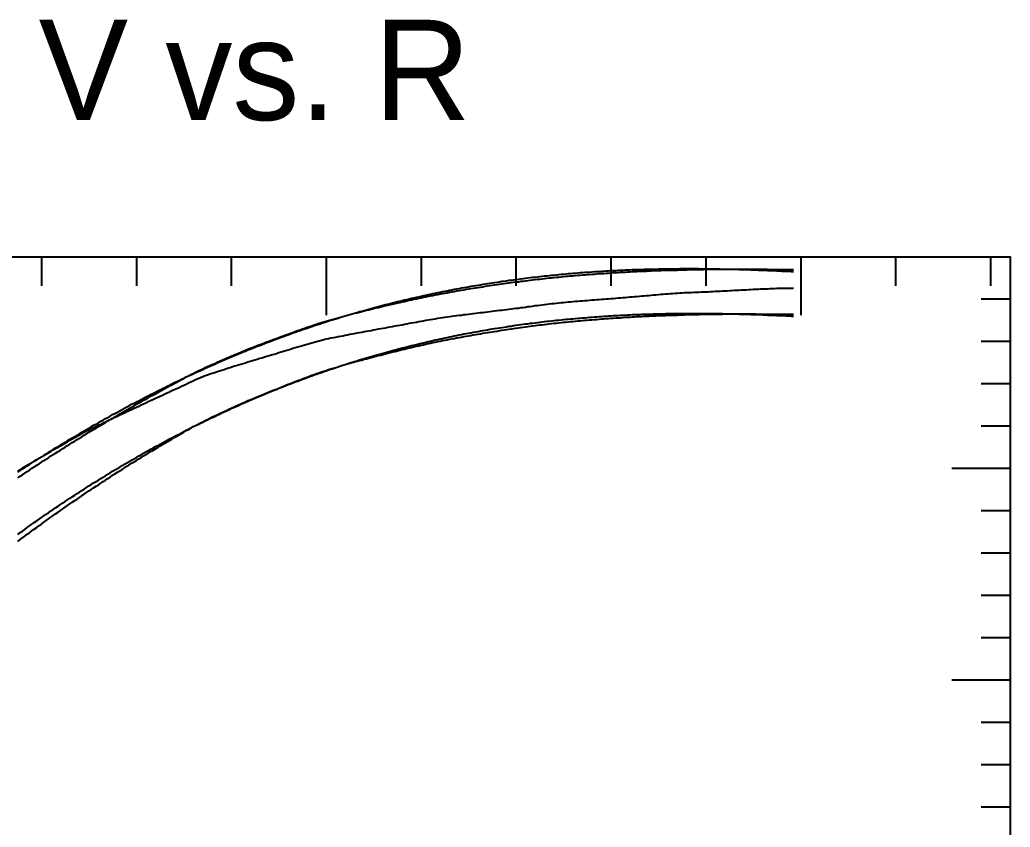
# Model space of a CAD drawing. Extents: x -35 to 179, y -35 to 142.
# Drawn here: x 70.5 to 179.2, y 53.6 to 142.2 of the extents above; entities that cross this region are included whole.
import ezdxf

# ---------------------------------------------------------------- set-up
doc = ezdxf.new("R2010")
doc.units = 0

msp = doc.modelspace()

# ---------------------------------------------------------------- linework, layer by layer
at = {"color": 0}
for p, q in [((72.9, 116.19), (72.9, 112.99)), ((83.32, 116.19), (83.32, 112.99)), ((93.73, 116.19), (93.73, 112.99)), ((104.14, 116.19), (104.14, 109.79)), ((114.56, 116.19), (114.56, 112.99)), ((124.97, 116.19), (124.97, 112.99)), ((135.39, 116.19), (135.39, 112.99)), ((145.8, 116.19), (145.8, 112.99)), ((156.22, 116.19), (156.22, 109.79)), ((166.63, 116.19), (166.63, 112.99)), ((177.05, 116.19), (177.05, 112.99)), ((179.2, 111.54), (176, 111.54)), ((179.2, 106.89), (176, 106.89)), ((179.2, 102.24), (176, 102.24)), ((179.2, 97.6), (176, 97.6)), ((179.2, 92.95), (172.8, 92.95)), ((179.2, 88.3), (176, 88.3)), ((179.2, 83.65), (176, 83.65)), ((179.2, 79.01), (176, 79.01)), ((179.2, 74.36), (176, 74.36)), ((179.2, 69.71), (172.8, 69.71)), ((179.2, 65.06), (176, 65.06)), ((179.2, 60.42), (176, 60.42)), ((179.2, 55.77), (176, 55.77))]:
    msp.add_line(p, q, dxfattribs=at)
msp.add_lwpolyline([(0, 0), (0, 116.19), (179.2, 116.19), (179.2, 0)], close=True, dxfattribs=at)
at = {"color": 3}
for points in [[(70.3, 92.56), (70.56, 92.74), (70.82, 92.9), (71.08, 93.07), (71.34, 93.24), (71.6, 93.4), (71.86, 93.58), (72.12, 93.74), (72.38, 93.9), (72.64, 94.07), (72.9, 94.23), (73.16, 94.39), (73.42, 94.56), (73.68, 94.72), (73.94, 94.89), (74.2, 95.04), (74.46, 95.2), (74.72, 95.37), (74.98, 95.52), (75.24, 95.69), (75.5, 95.84), (75.77, 95.99), (76.03, 96.16), (76.29, 96.3), (76.55, 96.46), (76.81, 96.62), (77.07, 96.77), (77.33, 96.93), (77.59, 97.07), (77.85, 97.23), (78.11, 97.38), (78.37, 97.52), (78.63, 97.69), (78.89, 97.83), (79.15, 97.97), (79.41, 98.13), (79.67, 98.27), (79.93, 98.42), (80.19, 98.56), (80.45, 98.7), (80.71, 98.86), (80.97, 98.99), (81.23, 99.14), (81.49, 99.28), (81.75, 99.42), (82.01, 99.57), (82.27, 99.7), (82.53, 99.84), (82.79, 99.99), (83.06, 100.11), (83.32, 100.26), (83.58, 100.39), (83.84, 100.52), (84.1, 100.67), (84.36, 100.8), (84.62, 100.93), (84.88, 101.07), (85.14, 101.19), (85.4, 101.34), (85.66, 101.46), (85.92, 101.59), (86.18, 101.73), (86.44, 101.85), (86.7, 101.98), (86.96, 102.11), (87.22, 102.23), (87.48, 102.37), (87.74, 102.49), (88, 102.61), (88.26, 102.74), (88.52, 102.86), (88.78, 102.99), (89.04, 103.11), (89.3, 103.23), (89.56, 103.35), (89.82, 103.47), (90.09, 103.59), (90.35, 103.71), (90.61, 103.82), (90.87, 103.95), (91.13, 104.06), (91.39, 104.18), (91.65, 104.3), (91.91, 104.4), (92.17, 104.53), (92.43, 104.64), (92.69, 104.75), (92.95, 104.87), (93.21, 104.97), (93.47, 105.08), (93.73, 105.19), (93.99, 105.3), (94.25, 105.42), (94.51, 105.52), (94.77, 105.63), (95.03, 105.74), (95.29, 105.84), (95.55, 105.96), (95.81, 106.05), (96.07, 106.16), (96.33, 106.26), (96.59, 106.36), (96.85, 106.46), (97.11, 106.57), (97.38, 106.66), (97.64, 106.77), (97.9, 106.86), (98.16, 106.96), (98.42, 107.06), (98.68, 107.16), (98.94, 107.26), (99.2, 107.35), (99.46, 107.45), (99.72, 107.55), (99.98, 107.63), (100.24, 107.73), (100.5, 107.82), (100.76, 107.91), (101.02, 108.01), (101.28, 108.09), (101.54, 108.19), (101.8, 108.28), (102.06, 108.36), (102.32, 108.46), (102.58, 108.54), (102.84, 108.63), (103.1, 108.72), (103.36, 108.8), (103.62, 108.88), (103.88, 108.97), (104.14, 109.05), (104.4, 109.14), (104.67, 109.21), (104.93, 109.3), (105.19, 109.38), (105.45, 109.46), (105.71, 109.55), (105.97, 109.62), (106.23, 109.7), (106.49, 109.78), (106.75, 109.85), (107.01, 109.93), (107.27, 110), (107.53, 110.07), (107.79, 110.16), (108.05, 110.22), (108.31, 110.3), (108.57, 110.37), (108.83, 110.44), (109.09, 110.52), (109.35, 110.58), (109.61, 110.66), (109.87, 110.73), (110.13, 110.79), (110.39, 110.86), (110.65, 110.93), (110.91, 110.99), (111.17, 111.07), (111.43, 111.13), (111.7, 111.19), (111.96, 111.26), (112.22, 111.32), (112.48, 111.39), (112.74, 111.45), (113, 111.51), (113.26, 111.57), (113.52, 111.63), (113.78, 111.69), (114.04, 111.75), (114.3, 111.8), (114.56, 111.87), (114.82, 111.92), (115.08, 111.98), (115.34, 112.04), (115.6, 112.09), (115.86, 112.15), (116.12, 112.2), (116.38, 112.26), (116.64, 112.31), (116.9, 112.36), (117.16, 112.41), (117.42, 112.46), (117.68, 112.51), (117.94, 112.57), (118.2, 112.61), (118.46, 112.66), (118.72, 112.71), (118.99, 112.76), (119.25, 112.81), (119.51, 112.85), (119.77, 112.9), (120.03, 112.95), (120.29, 112.99), (120.55, 113.04), (120.81, 113.08), (121.07, 113.12), (121.33, 113.17), (121.59, 113.21), (121.85, 113.25), (122.11, 113.29), (122.37, 113.33), (122.63, 113.37), (122.89, 113.41), (123.15, 113.45), (123.41, 113.49), (123.67, 113.52), (123.93, 113.56), (124.19, 113.6), (124.45, 113.63), (124.71, 113.67), (124.97, 113.7), (125.23, 113.74), (125.49, 113.77), (125.75, 113.8), (126.01, 113.84), (126.28, 113.87), (126.54, 113.9), (126.8, 113.93), (127.06, 113.96), (127.32, 113.99), (127.58, 114.02), (127.84, 114.05), (128.1, 114.08), (128.36, 114.1), (128.62, 114.13), (128.88, 114.16), (129.14, 114.18), (129.4, 114.21), (129.66, 114.23), (129.92, 114.26), (130.18, 114.28), (130.44, 114.31), (130.7, 114.33), (130.96, 114.35), (131.22, 114.37), (131.48, 114.4), (131.74, 114.42), (132, 114.44), (132.26, 114.46), (132.52, 114.48), (132.78, 114.5), (133.04, 114.51), (133.31, 114.53), (133.57, 114.55), (133.83, 114.57), (134.09, 114.58), (134.35, 114.6), (134.61, 114.61), (134.87, 114.63), (135.13, 114.64), (135.39, 114.66), (135.65, 114.67), (135.91, 114.68), (136.17, 114.7), (136.43, 114.71), (136.69, 114.72), (136.95, 114.74), (137.21, 114.74), (137.47, 114.76), (137.73, 114.77), (137.99, 114.77), (138.25, 114.79), (138.51, 114.79), (138.77, 114.8), (139.03, 114.81), (139.29, 114.82), (139.55, 114.83), (139.81, 114.83), (140.07, 114.84), (140.33, 114.84), (140.6, 114.85), (140.86, 114.85), (141.12, 114.86), (141.38, 114.86), (141.64, 114.87), (141.9, 114.87), (142.16, 114.87), (142.42, 114.87), (142.68, 114.87), (142.94, 114.88), (143.2, 114.88), (143.46, 114.88), (143.72, 114.88), (143.98, 114.88), (144.24, 114.88), (144.5, 114.88), (144.76, 114.88), (145.02, 114.88), (145.28, 114.87), (145.54, 114.87), (145.8, 114.87), (146.06, 114.87), (146.32, 114.87), (146.58, 114.86), (146.84, 114.86), (147.1, 114.85), (147.36, 114.85), (147.62, 114.84), (147.89, 114.84), (148.15, 114.83), (148.41, 114.83), (148.67, 114.82), (148.93, 114.81), (149.19, 114.81), (149.45, 114.8), (149.71, 114.79), (149.97, 114.78), (150.23, 114.78), (150.49, 114.77), (150.75, 114.76), (151.01, 114.75), (151.27, 114.74), (151.53, 114.73), (151.79, 114.72), (152.05, 114.71), (152.31, 114.7), (152.57, 114.69), (152.83, 114.68), (153.09, 114.67), (153.35, 114.66), (153.61, 114.65), (153.87, 114.64), (154.13, 114.62), (154.39, 114.61), (154.65, 114.6), (154.92, 114.59), (155.18, 114.57), (155.44, 114.56)], [(70.3, 85.7), (70.56, 85.91), (70.82, 86.08), (71.08, 86.27), (71.34, 86.46), (71.6, 86.64), (71.86, 86.85), (72.12, 87.01), (72.38, 87.2), (72.64, 87.39), (72.9, 87.56), (73.16, 87.74), (73.42, 87.93), (73.68, 88.1), (73.94, 88.29), (74.2, 88.46), (74.46, 88.64), (74.72, 88.82), (74.98, 88.98), (75.24, 89.18), (75.5, 89.34), (75.77, 89.51), (76.03, 89.69), (76.29, 89.85), (76.55, 90.02), (76.81, 90.19), (77.07, 90.36), (77.33, 90.54), (77.59, 90.69), (77.85, 90.86), (78.11, 91.03), (78.37, 91.19), (78.63, 91.37), (78.89, 91.52), (79.15, 91.68), (79.41, 91.85), (79.67, 92), (79.93, 92.16), (80.19, 92.33), (80.45, 92.48), (80.71, 92.65), (80.97, 92.79), (81.23, 92.95), (81.49, 93.11), (81.75, 93.26), (82.01, 93.43), (82.27, 93.57), (82.53, 93.72), (82.79, 93.88), (83.06, 94.02), (83.32, 94.17), (83.58, 94.32), (83.84, 94.46), (84.1, 94.63), (84.36, 94.76), (84.62, 94.91), (84.88, 95.06), (85.14, 95.19), (85.4, 95.35), (85.66, 95.48), (85.92, 95.63), (86.18, 95.77), (86.44, 95.9), (86.7, 96.05), (86.96, 96.19), (87.22, 96.32), (87.48, 96.47), (87.74, 96.59), (88, 96.73), (88.26, 96.87), (88.52, 97), (88.78, 97.15), (89.04, 97.27), (89.3, 97.4), (89.56, 97.54), (89.82, 97.66), (90.09, 97.79), (90.35, 97.92), (90.61, 98.04), (90.87, 98.18), (91.13, 98.3), (91.39, 98.43), (91.65, 98.55), (91.91, 98.67), (92.17, 98.81), (92.43, 98.92), (92.69, 99.04), (92.95, 99.17), (93.21, 99.28), (93.47, 99.4), (93.73, 99.52), (93.99, 99.63), (94.25, 99.76), (94.51, 99.87), (94.77, 99.99), (95.03, 100.11), (95.29, 100.21), (95.55, 100.34), (95.81, 100.45), (96.07, 100.56), (96.33, 100.67), (96.59, 100.78), (96.85, 100.89), (97.11, 101), (97.38, 101.1), (97.64, 101.22), (97.9, 101.32), (98.16, 101.43), (98.42, 101.54), (98.68, 101.63), (98.94, 101.75), (99.2, 101.85), (99.46, 101.95), (99.72, 102.05), (99.98, 102.15), (100.24, 102.25), (100.5, 102.35), (100.76, 102.45), (101.02, 102.55), (101.28, 102.64), (101.54, 102.74), (101.8, 102.84), (102.06, 102.93), (102.32, 103.04), (102.58, 103.12), (102.84, 103.22), (103.1, 103.31), (103.36, 103.4), (103.62, 103.49), (103.88, 103.58), (104.14, 103.67), (104.4, 103.77), (104.67, 103.85), (104.93, 103.94), (105.19, 104.02), (105.45, 104.1), (105.71, 104.2), (105.97, 104.28), (106.23, 104.36), (106.49, 104.45), (106.75, 104.53), (107.01, 104.61), (107.27, 104.69), (107.53, 104.77), (107.79, 104.86), (108.05, 104.93), (108.31, 105.01), (108.57, 105.09), (108.83, 105.16), (109.09, 105.25), (109.35, 105.32), (109.61, 105.39), (109.87, 105.47), (110.13, 105.54), (110.39, 105.61), (110.65, 105.69), (110.91, 105.75), (111.17, 105.83), (111.43, 105.9), (111.7, 105.97), (111.96, 106.04), (112.22, 106.1), (112.48, 106.18), (112.74, 106.24), (113, 106.31), (113.26, 106.37), (113.52, 106.43), (113.78, 106.5), (114.04, 106.56), (114.3, 106.62), (114.56, 106.69), (114.82, 106.75), (115.08, 106.81), (115.34, 106.87), (115.6, 106.93), (115.86, 107), (116.12, 107.05), (116.38, 107.11), (116.64, 107.17), (116.9, 107.22), (117.16, 107.28), (117.42, 107.33), (117.68, 107.38), (117.94, 107.44), (118.2, 107.49), (118.46, 107.55), (118.72, 107.6), (118.99, 107.65), (119.25, 107.71), (119.51, 107.75), (119.77, 107.8), (120.03, 107.85), (120.29, 107.9), (120.55, 107.95), (120.81, 107.99), (121.07, 108.04), (121.33, 108.09), (121.59, 108.13), (121.85, 108.17), (122.11, 108.22), (122.37, 108.26), (122.63, 108.31), (122.89, 108.35), (123.15, 108.39), (123.41, 108.43), (123.67, 108.47), (123.93, 108.51), (124.19, 108.55), (124.45, 108.58), (124.71, 108.63), (124.97, 108.66), (125.23, 108.7), (125.49, 108.74), (125.75, 108.77), (126.01, 108.81), (126.28, 108.84), (126.54, 108.88), (126.8, 108.91), (127.06, 108.94), (127.32, 108.97), (127.58, 109.01), (127.84, 109.03), (128.1, 109.07), (128.36, 109.1), (128.62, 109.13), (128.88, 109.16), (129.14, 109.18), (129.4, 109.22), (129.66, 109.24), (129.92, 109.27), (130.18, 109.29), (130.44, 109.32), (130.7, 109.34), (130.96, 109.37), (131.22, 109.39), (131.48, 109.42), (131.74, 109.44), (132, 109.46), (132.26, 109.48), (132.52, 109.5), (132.78, 109.53), (133.04, 109.55), (133.31, 109.57), (133.57, 109.59), (133.83, 109.6), (134.09, 109.62), (134.35, 109.64), (134.61, 109.65), (134.87, 109.68), (135.13, 109.69), (135.39, 109.71), (135.65, 109.72), (135.91, 109.73), (136.17, 109.75), (136.43, 109.76), (136.69, 109.78), (136.95, 109.79), (137.21, 109.8), (137.47, 109.81), (137.73, 109.83), (137.99, 109.83), (138.25, 109.85), (138.51, 109.86), (138.77, 109.87), (139.03, 109.88), (139.29, 109.88), (139.55, 109.89), (139.81, 109.9), (140.07, 109.91), (140.33, 109.91), (140.6, 109.92), (140.86, 109.93), (141.12, 109.93), (141.38, 109.94), (141.64, 109.94), (141.9, 109.95), (142.16, 109.95), (142.42, 109.95), (142.68, 109.95), (142.94, 109.96), (143.2, 109.96), (143.46, 109.96), (143.72, 109.96), (143.98, 109.96), (144.24, 109.97), (144.5, 109.97), (144.76, 109.96), (145.02, 109.97), (145.28, 109.96), (145.54, 109.96), (145.8, 109.96), (146.06, 109.96), (146.32, 109.96), (146.58, 109.95), (146.84, 109.95), (147.1, 109.95), (147.36, 109.94), (147.62, 109.94), (147.89, 109.93), (148.15, 109.93), (148.41, 109.92), (148.67, 109.92), (148.93, 109.91), (149.19, 109.91), (149.45, 109.9), (149.71, 109.89), (149.97, 109.88), (150.23, 109.88), (150.49, 109.87), (150.75, 109.86), (151.01, 109.85), (151.27, 109.84), (151.53, 109.83), (151.79, 109.83), (152.05, 109.81), (152.31, 109.8), (152.57, 109.79), (152.83, 109.78), (153.09, 109.77), (153.35, 109.76), (153.61, 109.75), (153.87, 109.74), (154.13, 109.73), (154.39, 109.72), (154.65, 109.7), (154.92, 109.69), (155.18, 109.68), (155.44, 109.67)]]:
    msp.add_lwpolyline(points, dxfattribs=at)
at = {"color": 4}
for points in [[(70.3, 91.91), (70.56, 92.1), (70.82, 92.26), (71.08, 92.44), (71.34, 92.62), (71.6, 92.78), (71.86, 92.97), (72.12, 93.13), (72.38, 93.3), (72.64, 93.47), (72.9, 93.63), (73.16, 93.81), (73.42, 93.97), (73.68, 94.13), (73.94, 94.32), (74.2, 94.47), (74.46, 94.64), (74.72, 94.81), (74.98, 94.96), (75.24, 95.15), (75.5, 95.3), (75.77, 95.47), (76.03, 95.63), (76.29, 95.79), (76.55, 95.95), (76.81, 96.12), (77.07, 96.27), (77.33, 96.44), (77.59, 96.59), (77.85, 96.76), (78.11, 96.92), (78.37, 97.07), (78.63, 97.24), (78.89, 97.39), (79.15, 97.55), (79.41, 97.71), (79.67, 97.85), (79.93, 98.01), (80.19, 98.17), (80.45, 98.31), (80.71, 98.48), (80.97, 98.63), (81.23, 98.78), (81.49, 98.94), (81.75, 99.08), (82.01, 99.25), (82.27, 99.39), (82.53, 99.54), (82.79, 99.69), (83.06, 99.83), (83.32, 99.99), (83.58, 100.14), (83.84, 100.27), (84.1, 100.44), (84.36, 100.57), (84.62, 100.72), (84.88, 100.87), (85.14, 101), (85.4, 101.16), (85.66, 101.3), (85.92, 101.44), (86.18, 101.59), (86.44, 101.72), (86.7, 101.87), (86.96, 102.01), (87.22, 102.14), (87.48, 102.29), (87.74, 102.42), (88, 102.57), (88.26, 102.71), (88.52, 102.84), (88.78, 102.99), (89.04, 103.12), (89.3, 103.25), (89.56, 103.39), (89.82, 103.52), (90.09, 103.66), (90.35, 103.79), (90.61, 103.9), (90.87, 104.03), (91.13, 104.14), (91.39, 104.26), (91.65, 104.37), (91.91, 104.48), (92.17, 104.61), (92.43, 104.71), (92.69, 104.83), (92.95, 104.94), (93.21, 105.05), (93.47, 105.16), (93.73, 105.27), (93.99, 105.38), (94.25, 105.5), (94.51, 105.6), (94.77, 105.71), (95.03, 105.82), (95.29, 105.92), (95.55, 106.04), (95.81, 106.14), (96.07, 106.24), (96.33, 106.34), (96.59, 106.43), (96.85, 106.54), (97.11, 106.64), (97.38, 106.73), (97.64, 106.84), (97.9, 106.93), (98.16, 107.02), (98.42, 107.13), (98.68, 107.22), (98.94, 107.33), (99.2, 107.42), (99.46, 107.51), (99.72, 107.61), (99.98, 107.7), (100.24, 107.8), (100.5, 107.89), (100.76, 107.98), (101.02, 108.08), (101.28, 108.17), (101.54, 108.26), (101.8, 108.36), (102.06, 108.44), (102.32, 108.54), (102.58, 108.62), (102.84, 108.71), (103.1, 108.8), (103.36, 108.88), (103.62, 108.97), (103.88, 109.05), (104.14, 109.12), (104.4, 109.2), (104.67, 109.27), (104.93, 109.35), (105.19, 109.42), (105.45, 109.49), (105.71, 109.57), (105.97, 109.64), (106.23, 109.71), (106.49, 109.78), (106.75, 109.85), (107.01, 109.92), (107.27, 109.98), (107.53, 110.04), (107.79, 110.12), (108.05, 110.18), (108.31, 110.25), (108.57, 110.31), (108.83, 110.37), (109.09, 110.45), (109.35, 110.5), (109.61, 110.57), (109.87, 110.63), (110.13, 110.69), (110.39, 110.75), (110.65, 110.82), (110.91, 110.87), (111.17, 110.94), (111.43, 110.99), (111.7, 111.06), (111.96, 111.12), (112.22, 111.17), (112.48, 111.24), (112.74, 111.29), (113, 111.35), (113.26, 111.41), (113.52, 111.46), (113.78, 111.52), (114.04, 111.58), (114.3, 111.63), (114.56, 111.69), (114.82, 111.74), (115.08, 111.79), (115.34, 111.85), (115.6, 111.89), (115.86, 111.95), (116.12, 112), (116.38, 112.05), (116.64, 112.1), (116.9, 112.15), (117.16, 112.2), (117.42, 112.24), (117.68, 112.29), (117.94, 112.34), (118.2, 112.38), (118.46, 112.43), (118.72, 112.47), (118.99, 112.52), (119.25, 112.57), (119.51, 112.61), (119.77, 112.65), (120.03, 112.69), (120.29, 112.73), (120.55, 112.78), (120.81, 112.82), (121.07, 112.85), (121.33, 112.9), (121.59, 112.94), (121.85, 112.98), (122.11, 113.02), (122.37, 113.05), (122.63, 113.1), (122.89, 113.13), (123.15, 113.17), (123.41, 113.21), (123.67, 113.24), (123.93, 113.28), (124.19, 113.32), (124.45, 113.35), (124.71, 113.39), (124.97, 113.42), (125.23, 113.45), (125.49, 113.49), (125.75, 113.52), (126.01, 113.56), (126.28, 113.59), (126.54, 113.62), (126.8, 113.65), (127.06, 113.68), (127.32, 113.71), (127.58, 113.74), (127.84, 113.77), (128.1, 113.8), (128.36, 113.83), (128.62, 113.86), (128.88, 113.88), (129.14, 113.91), (129.4, 113.94), (129.66, 113.96), (129.92, 113.99), (130.18, 114.02), (130.44, 114.04), (130.7, 114.06), (130.96, 114.08), (131.22, 114.1), (131.48, 114.13), (131.74, 114.15), (132, 114.17), (132.26, 114.19), (132.52, 114.21), (132.78, 114.23), (133.04, 114.25), (133.31, 114.27), (133.57, 114.29), (133.83, 114.31), (134.09, 114.33), (134.35, 114.35), (134.61, 114.36), (134.87, 114.39), (135.13, 114.4), (135.39, 114.42), (135.65, 114.44), (135.91, 114.45), (136.17, 114.47), (136.43, 114.48), (136.69, 114.5), (136.95, 114.51), (137.21, 114.52), (137.47, 114.54), (137.73, 114.55), (137.99, 114.56), (138.25, 114.58), (138.51, 114.59), (138.77, 114.6), (139.03, 114.61), (139.29, 114.62), (139.55, 114.64), (139.81, 114.65), (140.07, 114.66), (140.33, 114.67), (140.6, 114.68), (140.86, 114.69), (141.12, 114.7), (141.38, 114.7), (141.64, 114.71), (141.9, 114.72), (142.16, 114.72), (142.42, 114.73), (142.68, 114.73), (142.94, 114.74), (143.2, 114.74), (143.46, 114.75), (143.72, 114.76), (143.98, 114.77), (144.24, 114.77), (144.5, 114.78), (144.76, 114.78), (145.02, 114.79), (145.28, 114.8), (145.54, 114.8), (145.8, 114.81), (146.06, 114.81), (146.32, 114.82), (146.58, 114.82), (146.84, 114.82), (147.1, 114.82), (147.36, 114.82), (147.62, 114.83), (147.89, 114.83), (148.15, 114.83), (148.41, 114.83), (148.67, 114.83), (148.93, 114.83), (149.19, 114.83), (149.45, 114.83), (149.71, 114.83), (149.97, 114.82), (150.23, 114.82), (150.49, 114.82), (150.75, 114.82), (151.01, 114.82), (151.27, 114.81), (151.53, 114.81), (151.79, 114.81), (152.05, 114.81), (152.31, 114.81), (152.57, 114.81), (152.83, 114.8), (153.09, 114.8), (153.35, 114.8), (153.61, 114.8), (153.87, 114.8), (154.13, 114.8), (154.39, 114.79), (154.65, 114.79), (154.92, 114.79), (155.18, 114.79), (155.44, 114.79)], [(70.3, 84.94), (70.56, 85.15), (70.82, 85.33), (71.08, 85.53), (71.34, 85.73), (71.6, 85.9), (71.86, 86.12), (72.12, 86.29), (72.38, 86.48), (72.64, 86.68), (72.9, 86.85), (73.16, 87.05), (73.42, 87.24), (73.68, 87.41), (73.94, 87.62), (74.2, 87.79), (74.46, 87.98), (74.72, 88.16), (74.98, 88.33), (75.24, 88.53), (75.5, 88.7), (75.77, 88.88), (76.03, 89.07), (76.29, 89.24), (76.55, 89.42), (76.81, 89.6), (77.07, 89.77), (77.33, 89.96), (77.59, 90.13), (77.85, 90.3), (78.11, 90.48), (78.37, 90.65), (78.63, 90.84), (78.89, 91), (79.15, 91.17), (79.41, 91.35), (79.67, 91.51), (79.93, 91.68), (80.19, 91.85), (80.45, 92.01), (80.71, 92.2), (80.97, 92.36), (81.23, 92.53), (81.49, 92.7), (81.75, 92.85), (82.01, 93.03), (82.27, 93.19), (82.53, 93.35), (82.79, 93.52), (83.06, 93.67), (83.32, 93.84), (83.58, 94), (83.84, 94.15), (84.1, 94.33), (84.36, 94.47), (84.62, 94.64), (84.88, 94.8), (85.14, 94.94), (85.4, 95.12), (85.66, 95.26), (85.92, 95.42), (86.18, 95.58), (86.44, 95.72), (86.7, 95.88), (86.96, 96.03), (87.22, 96.18), (87.48, 96.34), (87.74, 96.49), (88, 96.64), (88.26, 96.79), (88.52, 96.93), (88.78, 97.1), (89.04, 97.24), (89.3, 97.38), (89.56, 97.54), (89.82, 97.67), (90.09, 97.82), (90.35, 97.97), (90.61, 98.08), (90.87, 98.23), (91.13, 98.34), (91.39, 98.47), (91.65, 98.6), (91.91, 98.71), (92.17, 98.85), (92.43, 98.97), (92.69, 99.09), (92.95, 99.22), (93.21, 99.33), (93.47, 99.45), (93.73, 99.57), (93.99, 99.68), (94.25, 99.82), (94.51, 99.92), (94.77, 100.04), (95.03, 100.16), (95.29, 100.27), (95.55, 100.4), (95.81, 100.5), (96.07, 100.61), (96.33, 100.72), (96.59, 100.82), (96.85, 100.93), (97.11, 101.04), (97.38, 101.14), (97.64, 101.25), (97.9, 101.35), (98.16, 101.46), (98.42, 101.57), (98.68, 101.66), (98.94, 101.78), (99.2, 101.88), (99.46, 101.98), (99.72, 102.09), (99.98, 102.19), (100.24, 102.29), (100.5, 102.39), (100.76, 102.49), (101.02, 102.6), (101.28, 102.69), (101.54, 102.79), (101.8, 102.89), (102.06, 102.98), (102.32, 103.09), (102.58, 103.18), (102.84, 103.28), (103.1, 103.38), (103.36, 103.46), (103.62, 103.56), (103.88, 103.64), (104.14, 103.71), (104.4, 103.81), (104.67, 103.88), (104.93, 103.96), (105.19, 104.04), (105.45, 104.11), (105.71, 104.2), (105.97, 104.27), (106.23, 104.35), (106.49, 104.43), (106.75, 104.49), (107.01, 104.57), (107.27, 104.64), (107.53, 104.71), (107.79, 104.79), (108.05, 104.85), (108.31, 104.93), (108.57, 105), (108.83, 105.06), (109.09, 105.14), (109.35, 105.2), (109.61, 105.27), (109.87, 105.34), (110.13, 105.4), (110.39, 105.47), (110.65, 105.54), (110.91, 105.6), (111.17, 105.68), (111.43, 105.74), (111.7, 105.8), (111.96, 105.87), (112.22, 105.92), (112.48, 106), (112.74, 106.05), (113, 106.12), (113.26, 106.18), (113.52, 106.23), (113.78, 106.3), (114.04, 106.36), (114.3, 106.41), (114.56, 106.48), (114.82, 106.53), (115.08, 106.59), (115.34, 106.65), (115.6, 106.7), (115.86, 106.77), (116.12, 106.82), (116.38, 106.87), (116.64, 106.93), (116.9, 106.98), (117.16, 107.03), (117.42, 107.08), (117.68, 107.13), (117.94, 107.18), (118.2, 107.23), (118.46, 107.28), (118.72, 107.33), (118.99, 107.37), (119.25, 107.43), (119.51, 107.47), (119.77, 107.51), (120.03, 107.56), (120.29, 107.6), (120.55, 107.65), (120.81, 107.7), (121.07, 107.74), (121.33, 107.79), (121.59, 107.82), (121.85, 107.87), (122.11, 107.91), (122.37, 107.95), (122.63, 108), (122.89, 108.03), (123.15, 108.08), (123.41, 108.12), (123.67, 108.15), (123.93, 108.19), (124.19, 108.23), (124.45, 108.27), (124.71, 108.31), (124.97, 108.35), (125.23, 108.38), (125.49, 108.42), (125.75, 108.45), (126.01, 108.5), (126.28, 108.53), (126.54, 108.56), (126.8, 108.6), (127.06, 108.63), (127.32, 108.66), (127.58, 108.7), (127.84, 108.72), (128.1, 108.76), (128.36, 108.79), (128.62, 108.82), (128.88, 108.85), (129.14, 108.88), (129.4, 108.91), (129.66, 108.94), (129.92, 108.97), (130.18, 109), (130.44, 109.02), (130.7, 109.04), (130.96, 109.07), (131.22, 109.09), (131.48, 109.12), (131.74, 109.14), (132, 109.16), (132.26, 109.19), (132.52, 109.21), (132.78, 109.23), (133.04, 109.25), (133.31, 109.27), (133.57, 109.3), (133.83, 109.31), (134.09, 109.34), (134.35, 109.36), (134.61, 109.37), (134.87, 109.4), (135.13, 109.41), (135.39, 109.43), (135.65, 109.45), (135.91, 109.47), (136.17, 109.49), (136.43, 109.5), (136.69, 109.52), (136.95, 109.54), (137.21, 109.55), (137.47, 109.57), (137.73, 109.59), (137.99, 109.6), (138.25, 109.62), (138.51, 109.63), (138.77, 109.64), (139.03, 109.65), (139.29, 109.67), (139.55, 109.68), (139.81, 109.69), (140.07, 109.7), (140.33, 109.71), (140.6, 109.72), (140.86, 109.73), (141.12, 109.74), (141.38, 109.75), (141.64, 109.76), (141.9, 109.77), (142.16, 109.78), (142.42, 109.79), (142.68, 109.79), (142.94, 109.8), (143.2, 109.81), (143.46, 109.82), (143.72, 109.83), (143.98, 109.83), (144.24, 109.84), (144.5, 109.85), (144.76, 109.85), (145.02, 109.86), (145.28, 109.87), (145.54, 109.87), (145.8, 109.88), (146.06, 109.88), (146.32, 109.89), (146.58, 109.89), (146.84, 109.9), (147.1, 109.9), (147.36, 109.9), (147.62, 109.9), (147.89, 109.91), (148.15, 109.91), (148.41, 109.91), (148.67, 109.91), (148.93, 109.91), (149.19, 109.91), (149.45, 109.91), (149.71, 109.91), (149.97, 109.91), (150.23, 109.91), (150.49, 109.91), (150.75, 109.91), (151.01, 109.91), (151.27, 109.91), (151.53, 109.9), (151.79, 109.9), (152.05, 109.9), (152.31, 109.9), (152.57, 109.9), (152.83, 109.9), (153.09, 109.89), (153.35, 109.89), (153.61, 109.89), (153.87, 109.89), (154.13, 109.89), (154.39, 109.89), (154.65, 109.89), (154.92, 109.89), (155.18, 109.88), (155.44, 109.88)]]:
    msp.add_lwpolyline(points, dxfattribs=at)
at = {"color": 6}
msp.add_lwpolyline([(70.3, 92.7), (70.56, 92.85), (70.82, 93), (71.08, 93.16), (71.34, 93.31), (71.6, 93.46), (71.86, 93.62), (72.12, 93.77), (72.38, 93.92), (72.64, 94.07), (72.9, 94.23), (73.16, 94.38), (73.42, 94.53), (73.68, 94.68), (73.94, 94.83), (74.2, 94.99), (74.46, 95.14), (74.72, 95.29), (74.98, 95.44), (75.24, 95.59), (75.5, 95.74), (75.77, 95.89), (76.03, 96.04), (76.29, 96.19), (76.55, 96.35), (76.81, 96.5), (77.07, 96.65), (77.33, 96.8), (77.59, 96.95), (77.85, 97.07), (78.11, 97.19), (78.37, 97.32), (78.63, 97.45), (78.89, 97.57), (79.15, 97.7), (79.41, 97.82), (79.67, 97.95), (79.93, 98.08), (80.19, 98.2), (80.45, 98.33), (80.71, 98.45), (80.97, 98.57), (81.23, 98.7), (81.49, 98.82), (81.75, 98.95), (82.01, 99.07), (82.27, 99.19), (82.53, 99.32), (82.79, 99.44), (83.06, 99.56), (83.32, 99.68), (83.58, 99.8), (83.84, 99.92), (84.1, 100.04), (84.36, 100.17), (84.62, 100.29), (84.88, 100.41), (85.14, 100.53), (85.4, 100.65), (85.66, 100.77), (85.92, 100.89), (86.18, 101.01), (86.44, 101.13), (86.7, 101.25), (86.96, 101.37), (87.22, 101.49), (87.48, 101.61), (87.74, 101.73), (88, 101.85), (88.26, 101.98), (88.52, 102.1), (88.78, 102.22), (89.04, 102.34), (89.3, 102.46), (89.56, 102.58), (89.82, 102.7), (90.09, 102.82), (90.35, 102.94), (90.61, 103.06), (90.87, 103.16), (91.13, 103.24), (91.39, 103.33), (91.65, 103.41), (91.91, 103.5), (92.17, 103.58), (92.43, 103.66), (92.69, 103.75), (92.95, 103.83), (93.21, 103.92), (93.47, 104), (93.73, 104.08), (93.99, 104.16), (94.25, 104.24), (94.51, 104.32), (94.77, 104.4), (95.03, 104.48), (95.29, 104.56), (95.55, 104.64), (95.81, 104.72), (96.07, 104.81), (96.33, 104.88), (96.59, 104.96), (96.85, 105.04), (97.11, 105.11), (97.38, 105.19), (97.64, 105.27), (97.9, 105.35), (98.16, 105.42), (98.42, 105.5), (98.68, 105.58), (98.94, 105.66), (99.2, 105.74), (99.46, 105.82), (99.72, 105.9), (99.98, 105.98), (100.24, 106.06), (100.5, 106.14), (100.76, 106.22), (101.02, 106.3), (101.28, 106.38), (101.54, 106.45), (101.8, 106.52), (102.06, 106.6), (102.32, 106.67), (102.58, 106.74), (102.84, 106.82), (103.1, 106.89), (103.36, 106.96), (103.62, 107.04), (103.88, 107.11), (104.14, 107.16), (104.4, 107.21), (104.67, 107.27), (104.93, 107.32), (105.19, 107.37), (105.45, 107.42), (105.71, 107.47), (105.97, 107.52), (106.23, 107.58), (106.49, 107.63), (106.75, 107.68), (107.01, 107.73), (107.27, 107.77), (107.53, 107.82), (107.79, 107.87), (108.05, 107.92), (108.31, 107.97), (108.57, 108.02), (108.83, 108.06), (109.09, 108.11), (109.35, 108.16), (109.61, 108.21), (109.87, 108.26), (110.13, 108.3), (110.39, 108.35), (110.65, 108.4), (110.91, 108.44), (111.17, 108.49), (111.43, 108.54), (111.7, 108.59), (111.96, 108.64), (112.22, 108.68), (112.48, 108.73), (112.74, 108.78), (113, 108.83), (113.26, 108.88), (113.52, 108.93), (113.78, 108.97), (114.04, 109.02), (114.3, 109.07), (114.56, 109.12), (114.82, 109.16), (115.08, 109.21), (115.34, 109.25), (115.6, 109.3), (115.86, 109.34), (116.12, 109.39), (116.38, 109.44), (116.64, 109.48), (116.9, 109.53), (117.16, 109.57), (117.42, 109.6), (117.68, 109.63), (117.94, 109.66), (118.2, 109.7), (118.46, 109.73), (118.72, 109.76), (118.99, 109.79), (119.25, 109.83), (119.51, 109.86), (119.77, 109.89), (120.03, 109.92), (120.29, 109.96), (120.55, 109.99), (120.81, 110.02), (121.07, 110.05), (121.33, 110.08), (121.59, 110.12), (121.85, 110.15), (122.11, 110.18), (122.37, 110.21), (122.63, 110.24), (122.89, 110.28), (123.15, 110.31), (123.41, 110.34), (123.67, 110.37), (123.93, 110.4), (124.19, 110.43), (124.45, 110.46), (124.71, 110.49), (124.97, 110.53), (125.23, 110.56), (125.49, 110.6), (125.75, 110.63), (126.01, 110.67), (126.28, 110.71), (126.54, 110.74), (126.8, 110.78), (127.06, 110.82), (127.32, 110.85), (127.58, 110.89), (127.84, 110.92), (128.1, 110.95), (128.36, 110.98), (128.62, 111.01), (128.88, 111.04), (129.14, 111.07), (129.4, 111.1), (129.66, 111.13), (129.92, 111.16), (130.18, 111.18), (130.44, 111.21), (130.7, 111.23), (130.96, 111.25), (131.22, 111.27), (131.48, 111.3), (131.74, 111.32), (132, 111.34), (132.26, 111.36), (132.52, 111.38), (132.78, 111.4), (133.04, 111.42), (133.31, 111.44), (133.57, 111.46), (133.83, 111.48), (134.09, 111.5), (134.35, 111.52), (134.61, 111.54), (134.87, 111.56), (135.13, 111.58), (135.39, 111.6), (135.65, 111.62), (135.91, 111.64), (136.17, 111.66), (136.43, 111.68), (136.69, 111.7), (136.95, 111.73), (137.21, 111.75), (137.47, 111.77), (137.73, 111.79), (137.99, 111.81), (138.25, 111.83), (138.51, 111.86), (138.77, 111.88), (139.03, 111.9), (139.29, 111.93), (139.55, 111.95), (139.81, 111.98), (140.07, 112), (140.33, 112.02), (140.6, 112.05), (140.86, 112.07), (141.12, 112.09), (141.38, 112.11), (141.64, 112.13), (141.9, 112.14), (142.16, 112.16), (142.42, 112.18), (142.68, 112.2), (142.94, 112.22), (143.2, 112.24), (143.46, 112.25), (143.72, 112.26), (143.98, 112.27), (144.24, 112.28), (144.5, 112.29), (144.76, 112.3), (145.02, 112.31), (145.28, 112.32), (145.54, 112.33), (145.8, 112.34), (146.06, 112.35), (146.32, 112.36), (146.58, 112.38), (146.84, 112.39), (147.1, 112.41), (147.36, 112.42), (147.62, 112.43), (147.89, 112.45), (148.15, 112.46), (148.41, 112.48), (148.67, 112.49), (148.93, 112.5), (149.19, 112.52), (149.45, 112.53), (149.71, 112.55), (149.97, 112.56), (150.23, 112.57), (150.49, 112.59), (150.75, 112.6), (151.01, 112.62), (151.27, 112.63), (151.53, 112.64), (151.79, 112.65), (152.05, 112.66), (152.31, 112.67), (152.57, 112.68), (152.83, 112.69), (153.09, 112.7), (153.35, 112.71), (153.61, 112.72), (153.87, 112.73), (154.13, 112.74), (154.39, 112.74), (154.65, 112.74), (154.92, 112.74), (155.18, 112.74), (155.44, 112.74)], dxfattribs=at)

# ---------------------------------------------------------------- texts
at = {"color": 0}
msp.add_text('V vs. R', height=11, dxfattribs=at).set_placement((72.6, 131.19))

doc.saveas('drawing.dxf')
